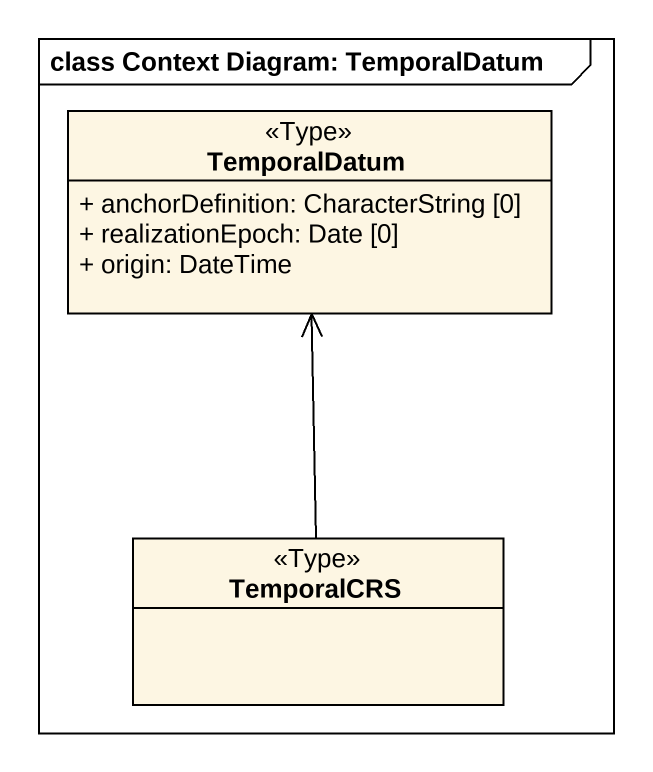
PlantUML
@startuml
mainframe class Context Diagram: TemporalDatum
hide circle
hide empty members
skinparam classAttributeIconSize 0
class TemporalDatum <<Type>> {
  + anchorDefinition: CharacterString [0]
  + realizationEpoch: Date [0]
  + origin: DateTime
}
class TemporalCRS <<Type>>
TemporalCRS -up-> TemporalDatum
@enduml
